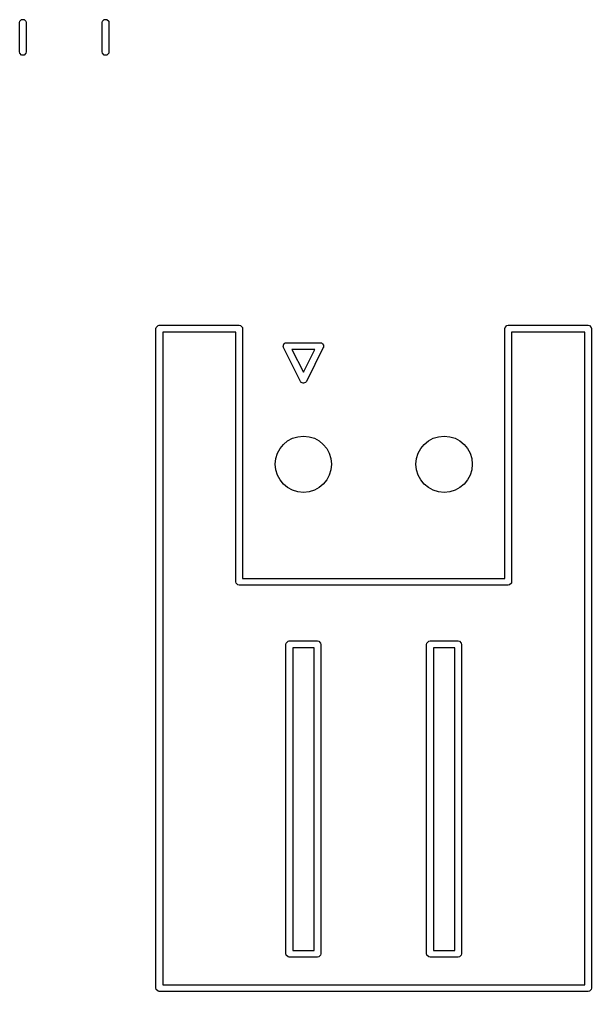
# Model space of a CAD drawing. Extents: x 2.05 to 8.87, y -5.84 to -2.88.
# Drawn here: x 2.587 to 2.987, y -5.836 to -5.156 of the extents above; entities that cross this region are included whole.
import ezdxf

# ---------------------------------------------------------------- set-up
doc = ezdxf.new("R2010")
doc.units = 0
doc.header["$MEASUREMENT"] = 0
doc.layers.add('BLACK', color=7, linetype='CONTINUOUS')

msp = doc.modelspace()

# ---------------------------------------------------------------- linework, layer by layer
at = {"layer": 'BLACK', "linetype": 'CONTINUOUS'}
for p, q in [((2.58681, -5.15773), (2.58699, -5.15682)), ((2.58681, -5.1783), (2.58681, -5.15773)), ((2.58699, -5.15682), (2.58827, -5.15554)), ((2.58827, -5.15554), (2.59008, -5.15554)), ((2.59008, -5.15554), (2.59136, -5.15682)), ((2.59136, -5.15682), (2.59154, -5.15773)), ((2.59154, -5.15773), (2.59154, -5.1783)), ((2.64469, -5.15773), (2.64486, -5.15682)), ((2.64469, -5.1783), (2.64469, -5.15773)), ((2.64486, -5.15682), (2.64614, -5.15554)), ((2.64614, -5.15554), (2.64795, -5.15554)), ((2.64795, -5.15554), (2.64923, -5.15682)), ((2.64923, -5.15682), (2.64941, -5.15773)), ((2.64941, -5.15773), (2.64941, -5.1783)), ((2.58699, -5.1792), (2.58681, -5.1783)), ((2.58827, -5.18048), (2.58699, -5.1792)), ((2.59008, -5.18048), (2.58827, -5.18048)), ((2.59136, -5.1792), (2.59008, -5.18048)), ((2.59154, -5.1783), (2.59136, -5.1792)), ((2.64486, -5.1792), (2.64469, -5.1783)), ((2.64614, -5.18048), (2.64486, -5.1792)), ((2.64795, -5.18048), (2.64614, -5.18048)), ((2.64923, -5.1792), (2.64795, -5.18048)), ((2.64941, -5.1783), (2.64923, -5.1792)), ((2.68228, -5.37185), (2.68246, -5.37095)), ((2.68228, -5.83327), (2.68228, -5.37185)), ((2.68246, -5.37095), (2.68374, -5.36967)), ((2.68374, -5.36967), (2.68465, -5.36949)), ((2.68465, -5.36949), (2.74055, -5.36949)), ((2.74055, -5.36949), (2.74146, -5.36967)), ((2.74146, -5.36967), (2.74273, -5.37095)), ((2.74273, -5.37095), (2.74291, -5.37185)), ((2.74291, -5.37185), (2.74291, -5.54665)), ((2.92638, -5.37185), (2.92656, -5.37095)), ((2.92638, -5.54665), (2.92638, -5.37185)), ((2.92656, -5.37095), (2.92784, -5.36967)), ((2.92784, -5.36967), (2.92874, -5.36949)), ((2.92874, -5.36949), (2.98465, -5.36949)), ((2.98465, -5.36949), (2.98555, -5.36967)), ((2.98555, -5.36967), (2.98683, -5.37095)), ((2.98683, -5.37095), (2.98701, -5.37185)), ((2.98701, -5.37185), (2.98701, -5.83327)), ((2.68701, -5.37421), (2.68701, -5.83091)), ((2.73819, -5.37421), (2.68701, -5.37421)), ((2.73819, -5.54902), (2.73819, -5.37421)), ((2.98228, -5.37421), (2.9311, -5.37421)), ((2.9311, -5.37421), (2.9311, -5.54902)), ((2.98228, -5.83091), (2.98228, -5.37421)), ((2.77127, -5.38422), (2.77144, -5.3837)), ((2.77144, -5.38486), (2.77127, -5.38422)), ((2.77144, -5.38315), (2.77171, -5.38288)), ((2.77144, -5.3837), (2.77144, -5.38315)), ((2.77144, -5.38496), (2.77144, -5.38486)), ((2.77148, -5.385), (2.77144, -5.38496)), ((2.77151, -5.38511), (2.77148, -5.385)), ((2.78332, -5.40873), (2.77151, -5.38511)), ((2.77171, -5.38288), (2.77184, -5.38251)), ((2.77184, -5.38251), (2.77233, -5.38226)), ((2.77233, -5.38226), (2.77272, -5.38187)), ((2.77272, -5.38187), (2.77336, -5.38174)), ((2.77336, -5.38174), (2.77345, -5.3817)), ((2.77345, -5.3817), (2.77351, -5.38172)), ((2.77351, -5.38172), (2.77362, -5.38169)), ((2.77362, -5.38169), (2.79724, -5.38169)), ((2.79936, -5.38511), (2.78755, -5.40873)), ((2.79724, -5.38169), (2.79736, -5.38172)), ((2.79736, -5.38172), (2.79741, -5.3817)), ((2.79741, -5.3817), (2.7975, -5.38174)), ((2.7975, -5.38174), (2.79815, -5.38187)), ((2.79815, -5.38187), (2.79854, -5.38226)), ((2.79854, -5.38226), (2.79903, -5.38251)), ((2.79903, -5.38251), (2.79915, -5.38288)), ((2.79915, -5.38288), (2.79943, -5.38315)), ((2.79939, -5.385), (2.79936, -5.38511)), ((2.79943, -5.38496), (2.79939, -5.385)), ((2.79943, -5.38315), (2.79943, -5.3837)), ((2.79943, -5.3837), (2.7996, -5.38422)), ((2.7996, -5.38422), (2.79943, -5.38486)), ((2.79943, -5.38486), (2.79943, -5.38496)), ((2.77744, -5.38642), (2.78543, -5.4024)), ((2.79342, -5.38642), (2.77744, -5.38642)), ((2.78543, -5.4024), (2.79342, -5.38642)), ((2.78361, -5.40911), (2.78332, -5.40873)), ((2.78365, -5.40922), (2.78361, -5.40911)), ((2.78374, -5.40927), (2.78365, -5.40922)), ((2.78389, -5.40946), (2.78374, -5.40927)), ((2.7846, -5.4097), (2.78389, -5.40946)), ((2.78527, -5.41003), (2.7846, -5.4097)), ((2.78543, -5.40998), (2.78527, -5.41003)), ((2.7856, -5.41003), (2.78543, -5.40998)), ((2.78627, -5.4097), (2.7856, -5.41003)), ((2.78698, -5.40946), (2.78627, -5.4097)), ((2.78713, -5.40927), (2.78698, -5.40946)), ((2.78722, -5.40922), (2.78713, -5.40927)), ((2.78726, -5.40911), (2.78722, -5.40922)), ((2.78755, -5.40873), (2.78726, -5.40911)), ((2.73837, -5.54992), (2.73819, -5.54902)), ((2.74291, -5.54665), (2.83465, -5.54665)), ((2.83465, -5.54665), (2.92638, -5.54665)), ((2.9311, -5.54902), (2.93092, -5.54992)), ((2.73965, -5.5512), (2.73837, -5.54992)), ((2.74055, -5.55138), (2.73965, -5.5512)), ((2.83465, -5.55138), (2.74055, -5.55138)), ((2.92874, -5.55138), (2.83465, -5.55138)), ((2.92964, -5.5512), (2.92874, -5.55138)), ((2.93092, -5.54992), (2.92964, -5.5512)), ((2.77323, -5.59272), (2.77341, -5.59181)), ((2.77323, -5.80925), (2.77323, -5.59272)), ((2.77341, -5.59181), (2.77469, -5.59053)), ((2.77469, -5.59053), (2.77559, -5.59035)), ((2.77559, -5.59035), (2.79528, -5.59035)), ((2.77795, -5.59508), (2.77795, -5.80689)), ((2.79291, -5.59508), (2.77795, -5.59508)), ((2.79291, -5.80689), (2.79291, -5.59508)), ((2.79528, -5.59035), (2.79618, -5.59053)), ((2.79618, -5.59053), (2.79746, -5.59181)), ((2.79746, -5.59181), (2.79764, -5.59272)), ((2.79764, -5.59272), (2.79764, -5.80925)), ((2.87165, -5.59272), (2.87183, -5.59181)), ((2.87165, -5.80925), (2.87165, -5.59272)), ((2.87183, -5.59181), (2.87311, -5.59053)), ((2.87311, -5.59053), (2.87402, -5.59035)), ((2.87402, -5.59035), (2.8937, -5.59035)), ((2.87638, -5.59508), (2.87638, -5.80689)), ((2.89134, -5.59508), (2.87638, -5.59508)), ((2.89134, -5.80689), (2.89134, -5.59508)), ((2.8937, -5.59035), (2.8946, -5.59053)), ((2.8946, -5.59053), (2.89588, -5.59181)), ((2.89588, -5.59181), (2.89606, -5.59272)), ((2.89606, -5.59272), (2.89606, -5.80925)), ((2.77795, -5.80689), (2.79291, -5.80689)), ((2.87638, -5.80689), (2.89134, -5.80689)), ((2.77341, -5.81016), (2.77323, -5.80925)), ((2.77469, -5.81143), (2.77341, -5.81016)), ((2.77559, -5.81161), (2.77469, -5.81143)), ((2.79528, -5.81161), (2.77559, -5.81161)), ((2.79618, -5.81143), (2.79528, -5.81161)), ((2.79746, -5.81016), (2.79618, -5.81143)), ((2.79764, -5.80925), (2.79746, -5.81016)), ((2.87183, -5.81016), (2.87165, -5.80925)), ((2.87311, -5.81143), (2.87183, -5.81016)), ((2.87402, -5.81161), (2.87311, -5.81143)), ((2.8937, -5.81161), (2.87402, -5.81161)), ((2.8946, -5.81143), (2.8937, -5.81161)), ((2.89588, -5.81016), (2.8946, -5.81143)), ((2.89606, -5.80925), (2.89588, -5.81016)), ((2.68246, -5.83417), (2.68228, -5.83327)), ((2.68374, -5.83545), (2.68246, -5.83417)), ((2.68701, -5.83091), (2.83465, -5.83091)), ((2.83465, -5.83091), (2.98228, -5.83091)), ((2.98683, -5.83417), (2.98555, -5.83545)), ((2.98701, -5.83327), (2.98683, -5.83417)), ((2.68465, -5.83563), (2.68374, -5.83545)), ((2.83465, -5.83563), (2.68465, -5.83563)), ((2.98465, -5.83563), (2.83465, -5.83563)), ((2.98555, -5.83545), (2.98465, -5.83563))]:
    msp.add_line(p, q, dxfattribs=at)
at = {"layer": 'BLACK'}
for centre in [(2.78543, -5.46673), (2.78543, -5.46673), (2.88386, -5.46673), (2.88386, -5.46673)]:
    msp.add_circle(centre, 0.01969, dxfattribs=at)

doc.saveas('drawing.dxf')
